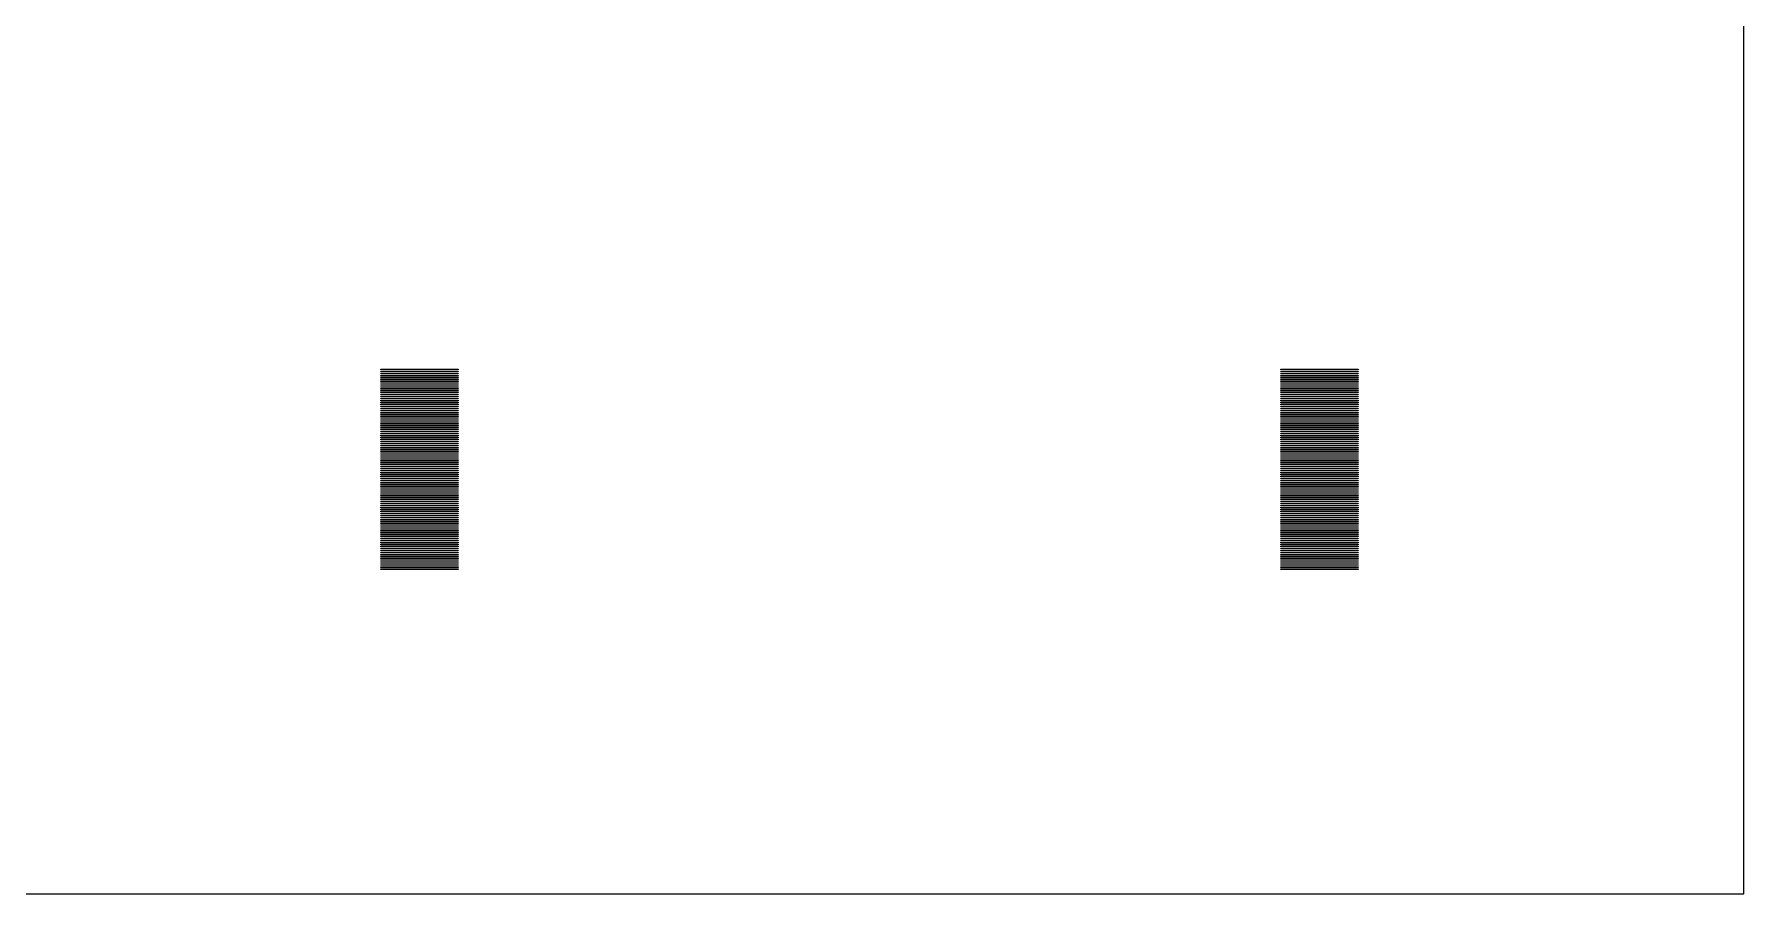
# Model space of a CAD drawing. Extents: x -18 to 85, y -20 to 85.
# Drawn here: x 33.51 to 66.75, y -2.25 to 14.46 of the extents above; entities that cross this region are included whole.
import ezdxf

# ---------------------------------------------------------------- set-up
doc = ezdxf.new("R2010")
doc.units = 0

msp = doc.modelspace()

# ---------------------------------------------------------------- linework, layer by layer
for p, q in [((66.75, -2.25), (66.75, 66.75)), ((40.25, 7.935), (40.25, 7.94499)), ((40.25, 7.94499), (41.75, 7.94499)), ((41.75, 7.935), (40.25, 7.935)), ((40.25, 7.89499), (40.25, 7.905)), ((40.25, 7.905), (41.75, 7.905)), ((41.75, 7.89499), (40.25, 7.89499)), ((40.25, 7.855), (40.25, 7.86499)), ((40.25, 7.86499), (41.75, 7.86499)), ((41.75, 7.855), (40.25, 7.855)), ((40.25, 7.81499), (40.25, 7.825)), ((40.25, 7.825), (41.75, 7.825)), ((41.75, 7.81499), (40.25, 7.81499)), ((40.25, 7.77499), (40.25, 7.78499)), ((40.25, 7.78499), (41.75, 7.78499)), ((41.75, 7.77499), (40.25, 7.77499)), ((40.25, 7.73499), (40.25, 7.745)), ((40.25, 7.745), (41.75, 7.745)), ((41.75, 7.73499), (40.25, 7.73499)), ((40.25, 7.69499), (40.25, 7.70499)), ((40.25, 7.70499), (41.75, 7.70499)), ((41.75, 7.69499), (40.25, 7.69499)), ((40.25, 7.655), (40.25, 7.66499)), ((40.25, 7.66499), (41.75, 7.66499)), ((41.75, 7.655), (40.25, 7.655)), ((41.75, 7.94499), (41.75, 7.935)), ((41.75, 7.905), (41.75, 7.89499)), ((41.75, 7.86499), (41.75, 7.855)), ((41.75, 7.825), (41.75, 7.81499)), ((41.75, 7.78499), (41.75, 7.77499)), ((41.75, 7.745), (41.75, 7.73499)), ((41.75, 7.70499), (41.75, 7.69499)), ((41.75, 7.66499), (41.75, 7.655)), ((57.75, 7.935), (57.75, 7.94499)), ((57.75, 7.94499), (59.25, 7.94499)), ((59.25, 7.935), (57.75, 7.935)), ((57.75, 7.89499), (57.75, 7.905)), ((57.75, 7.905), (59.25, 7.905)), ((59.25, 7.89499), (57.75, 7.89499)), ((57.75, 7.855), (57.75, 7.86499)), ((57.75, 7.86499), (59.25, 7.86499)), ((59.25, 7.855), (57.75, 7.855)), ((57.75, 7.81499), (57.75, 7.825)), ((57.75, 7.825), (59.25, 7.825)), ((59.25, 7.81499), (57.75, 7.81499)), ((57.75, 7.77499), (57.75, 7.78499)), ((57.75, 7.78499), (59.25, 7.78499)), ((59.25, 7.77499), (57.75, 7.77499)), ((57.75, 7.73499), (57.75, 7.745)), ((57.75, 7.745), (59.25, 7.745)), ((59.25, 7.73499), (57.75, 7.73499)), ((57.75, 7.69499), (57.75, 7.70499)), ((57.75, 7.70499), (59.25, 7.70499)), ((59.25, 7.69499), (57.75, 7.69499)), ((57.75, 7.655), (57.75, 7.66499)), ((57.75, 7.66499), (59.25, 7.66499)), ((59.25, 7.655), (57.75, 7.655)), ((59.25, 7.94499), (59.25, 7.935)), ((59.25, 7.905), (59.25, 7.89499)), ((59.25, 7.86499), (59.25, 7.855)), ((59.25, 7.825), (59.25, 7.81499)), ((59.25, 7.78499), (59.25, 7.77499)), ((59.25, 7.745), (59.25, 7.73499)), ((59.25, 7.70499), (59.25, 7.69499)), ((59.25, 7.66499), (59.25, 7.655)), ((40.25, 7.61499), (40.25, 7.625)), ((40.25, 7.625), (41.75, 7.625)), ((41.75, 7.61499), (40.25, 7.61499)), ((40.25, 7.575), (40.25, 7.58499)), ((40.25, 7.58499), (41.75, 7.58499)), ((41.75, 7.575), (40.25, 7.575)), ((40.25, 7.53499), (40.25, 7.545)), ((40.25, 7.545), (41.75, 7.545)), ((41.75, 7.53499), (40.25, 7.53499)), ((40.25, 7.495), (40.25, 7.50499)), ((40.25, 7.50499), (41.75, 7.50499)), ((41.75, 7.495), (40.25, 7.495)), ((40.25, 7.45499), (40.25, 7.465)), ((40.25, 7.465), (41.75, 7.465)), ((41.75, 7.45499), (40.25, 7.45499)), ((40.25, 7.41499), (40.25, 7.42499)), ((40.25, 7.42499), (41.75, 7.42499)), ((41.75, 7.41499), (40.25, 7.41499)), ((40.25, 7.375), (40.25, 7.38499)), ((40.25, 7.38499), (41.75, 7.38499)), ((41.75, 7.375), (40.25, 7.375)), ((40.25, 7.33499), (40.25, 7.34499)), ((40.25, 7.34499), (41.75, 7.34499)), ((41.75, 7.33499), (40.25, 7.33499)), ((41.75, 7.625), (41.75, 7.61499)), ((41.75, 7.58499), (41.75, 7.575)), ((41.75, 7.545), (41.75, 7.53499)), ((41.75, 7.50499), (41.75, 7.495)), ((41.75, 7.465), (41.75, 7.45499)), ((41.75, 7.42499), (41.75, 7.41499)), ((41.75, 7.38499), (41.75, 7.375)), ((41.75, 7.34499), (41.75, 7.33499)), ((57.75, 7.61499), (57.75, 7.625)), ((57.75, 7.625), (59.25, 7.625)), ((59.25, 7.61499), (57.75, 7.61499)), ((57.75, 7.575), (57.75, 7.58499)), ((57.75, 7.58499), (59.25, 7.58499)), ((59.25, 7.575), (57.75, 7.575)), ((57.75, 7.53499), (57.75, 7.545)), ((57.75, 7.545), (59.25, 7.545)), ((59.25, 7.53499), (57.75, 7.53499)), ((57.75, 7.495), (57.75, 7.50499)), ((57.75, 7.50499), (59.25, 7.50499)), ((59.25, 7.495), (57.75, 7.495)), ((57.75, 7.45499), (57.75, 7.465)), ((57.75, 7.465), (59.25, 7.465)), ((59.25, 7.45499), (57.75, 7.45499)), ((57.75, 7.41499), (57.75, 7.42499)), ((57.75, 7.42499), (59.25, 7.42499)), ((59.25, 7.41499), (57.75, 7.41499)), ((57.75, 7.375), (57.75, 7.38499)), ((57.75, 7.38499), (59.25, 7.38499)), ((59.25, 7.375), (57.75, 7.375)), ((57.75, 7.33499), (57.75, 7.34499)), ((57.75, 7.34499), (59.25, 7.34499)), ((59.25, 7.33499), (57.75, 7.33499)), ((59.25, 7.625), (59.25, 7.61499)), ((59.25, 7.58499), (59.25, 7.575)), ((59.25, 7.545), (59.25, 7.53499)), ((59.25, 7.50499), (59.25, 7.495)), ((59.25, 7.465), (59.25, 7.45499)), ((59.25, 7.42499), (59.25, 7.41499)), ((59.25, 7.38499), (59.25, 7.375)), ((59.25, 7.34499), (59.25, 7.33499)), ((40.25, 7.295), (40.25, 7.30499)), ((40.25, 7.30499), (41.75, 7.30499)), ((41.75, 7.295), (40.25, 7.295)), ((40.25, 7.25499), (40.25, 7.265)), ((40.25, 7.265), (41.75, 7.265)), ((41.75, 7.25499), (40.25, 7.25499)), ((40.25, 7.215), (40.25, 7.22499)), ((40.25, 7.22499), (41.75, 7.22499)), ((41.75, 7.215), (40.25, 7.215)), ((40.25, 7.17499), (40.25, 7.185)), ((40.25, 7.185), (41.75, 7.185)), ((41.75, 7.17499), (40.25, 7.17499)), ((40.25, 7.13499), (40.25, 7.14499)), ((40.25, 7.14499), (41.75, 7.14499)), ((41.75, 7.13499), (40.25, 7.13499)), ((40.25, 7.09499), (40.25, 7.105)), ((40.25, 7.105), (41.75, 7.105)), ((41.75, 7.09499), (40.25, 7.09499)), ((40.25, 7.05499), (40.25, 7.06499)), ((40.25, 7.06499), (41.75, 7.06499)), ((41.75, 7.05499), (40.25, 7.05499)), ((40.25, 7.015), (40.25, 7.02499)), ((40.25, 7.02499), (41.75, 7.02499)), ((41.75, 7.015), (40.25, 7.015)), ((40.25, 6.97499), (40.25, 6.98499)), ((40.25, 6.98499), (41.75, 6.98499)), ((41.75, 7.30499), (41.75, 7.295)), ((41.75, 7.265), (41.75, 7.25499)), ((41.75, 7.22499), (41.75, 7.215)), ((41.75, 7.185), (41.75, 7.17499)), ((41.75, 7.14499), (41.75, 7.13499)), ((41.75, 7.105), (41.75, 7.09499)), ((41.75, 7.06499), (41.75, 7.05499)), ((41.75, 7.02499), (41.75, 7.015)), ((41.75, 6.98499), (41.75, 6.97499)), ((57.75, 7.295), (57.75, 7.30499)), ((57.75, 7.30499), (59.25, 7.30499)), ((59.25, 7.295), (57.75, 7.295)), ((57.75, 7.25499), (57.75, 7.265)), ((57.75, 7.265), (59.25, 7.265)), ((59.25, 7.25499), (57.75, 7.25499)), ((57.75, 7.215), (57.75, 7.22499)), ((57.75, 7.22499), (59.25, 7.22499)), ((59.25, 7.215), (57.75, 7.215)), ((57.75, 7.17499), (57.75, 7.185)), ((57.75, 7.185), (59.25, 7.185)), ((59.25, 7.17499), (57.75, 7.17499)), ((57.75, 7.13499), (57.75, 7.14499)), ((57.75, 7.14499), (59.25, 7.14499)), ((59.25, 7.13499), (57.75, 7.13499)), ((57.75, 7.09499), (57.75, 7.105)), ((57.75, 7.105), (59.25, 7.105)), ((59.25, 7.09499), (57.75, 7.09499)), ((57.75, 7.05499), (57.75, 7.06499)), ((57.75, 7.06499), (59.25, 7.06499)), ((59.25, 7.05499), (57.75, 7.05499)), ((57.75, 7.015), (57.75, 7.02499)), ((57.75, 7.02499), (59.25, 7.02499)), ((59.25, 7.015), (57.75, 7.015)), ((57.75, 6.97499), (57.75, 6.98499)), ((57.75, 6.98499), (59.25, 6.98499)), ((59.25, 7.30499), (59.25, 7.295)), ((59.25, 7.265), (59.25, 7.25499)), ((59.25, 7.22499), (59.25, 7.215)), ((59.25, 7.185), (59.25, 7.17499)), ((59.25, 7.14499), (59.25, 7.13499)), ((59.25, 7.105), (59.25, 7.09499)), ((59.25, 7.06499), (59.25, 7.05499)), ((59.25, 7.02499), (59.25, 7.015)), ((59.25, 6.98499), (59.25, 6.97499)), ((41.75, 6.97499), (40.25, 6.97499)), ((40.25, 6.935), (40.25, 6.94499)), ((40.25, 6.94499), (41.75, 6.94499)), ((41.75, 6.935), (40.25, 6.935)), ((40.25, 6.89499), (40.25, 6.905)), ((40.25, 6.905), (41.75, 6.905)), ((41.75, 6.89499), (40.25, 6.89499)), ((40.25, 6.855), (40.25, 6.86499)), ((40.25, 6.86499), (41.75, 6.86499)), ((41.75, 6.855), (40.25, 6.855)), ((40.25, 6.81499), (40.25, 6.825)), ((40.25, 6.825), (41.75, 6.825)), ((41.75, 6.81499), (40.25, 6.81499)), ((40.25, 6.77499), (40.25, 6.78499)), ((40.25, 6.78499), (41.75, 6.78499)), ((41.75, 6.77499), (40.25, 6.77499)), ((40.25, 6.73499), (40.25, 6.745)), ((40.25, 6.745), (41.75, 6.745)), ((41.75, 6.73499), (40.25, 6.73499)), ((40.25, 6.69499), (40.25, 6.70499)), ((40.25, 6.70499), (41.75, 6.70499)), ((41.75, 6.69499), (40.25, 6.69499)), ((40.25, 6.655), (40.25, 6.66499)), ((40.25, 6.66499), (41.75, 6.66499)), ((41.75, 6.655), (40.25, 6.655)), ((41.75, 6.94499), (41.75, 6.935)), ((41.75, 6.905), (41.75, 6.89499)), ((41.75, 6.86499), (41.75, 6.855)), ((41.75, 6.825), (41.75, 6.81499)), ((41.75, 6.78499), (41.75, 6.77499)), ((41.75, 6.745), (41.75, 6.73499)), ((41.75, 6.70499), (41.75, 6.69499)), ((41.75, 6.66499), (41.75, 6.655)), ((59.25, 6.97499), (57.75, 6.97499)), ((57.75, 6.935), (57.75, 6.94499)), ((57.75, 6.94499), (59.25, 6.94499)), ((59.25, 6.935), (57.75, 6.935)), ((57.75, 6.89499), (57.75, 6.905)), ((57.75, 6.905), (59.25, 6.905)), ((59.25, 6.89499), (57.75, 6.89499)), ((57.75, 6.855), (57.75, 6.86499)), ((57.75, 6.86499), (59.25, 6.86499)), ((59.25, 6.855), (57.75, 6.855)), ((57.75, 6.81499), (57.75, 6.825)), ((57.75, 6.825), (59.25, 6.825)), ((59.25, 6.81499), (57.75, 6.81499)), ((57.75, 6.77499), (57.75, 6.78499)), ((57.75, 6.78499), (59.25, 6.78499)), ((59.25, 6.77499), (57.75, 6.77499)), ((57.75, 6.73499), (57.75, 6.745)), ((57.75, 6.745), (59.25, 6.745)), ((59.25, 6.73499), (57.75, 6.73499)), ((57.75, 6.69499), (57.75, 6.70499)), ((57.75, 6.70499), (59.25, 6.70499)), ((59.25, 6.69499), (57.75, 6.69499)), ((57.75, 6.655), (57.75, 6.66499)), ((57.75, 6.66499), (59.25, 6.66499)), ((59.25, 6.655), (57.75, 6.655)), ((59.25, 6.94499), (59.25, 6.935)), ((59.25, 6.905), (59.25, 6.89499)), ((59.25, 6.86499), (59.25, 6.855)), ((59.25, 6.825), (59.25, 6.81499)), ((59.25, 6.78499), (59.25, 6.77499)), ((59.25, 6.745), (59.25, 6.73499)), ((59.25, 6.70499), (59.25, 6.69499)), ((59.25, 6.66499), (59.25, 6.655)), ((40.25, 6.61499), (40.25, 6.625)), ((40.25, 6.625), (41.75, 6.625)), ((41.75, 6.61499), (40.25, 6.61499)), ((40.25, 6.575), (40.25, 6.58499)), ((40.25, 6.58499), (41.75, 6.58499)), ((41.75, 6.575), (40.25, 6.575)), ((40.25, 6.53499), (40.25, 6.545)), ((40.25, 6.545), (41.75, 6.545)), ((41.75, 6.53499), (40.25, 6.53499)), ((40.25, 6.495), (40.25, 6.50499)), ((40.25, 6.50499), (41.75, 6.50499)), ((41.75, 6.495), (40.25, 6.495)), ((40.25, 6.45499), (40.25, 6.465)), ((40.25, 6.465), (41.75, 6.465)), ((41.75, 6.45499), (40.25, 6.45499)), ((40.25, 6.41499), (40.25, 6.42499)), ((40.25, 6.42499), (41.75, 6.42499)), ((41.75, 6.41499), (40.25, 6.41499)), ((40.25, 6.375), (40.25, 6.38499)), ((40.25, 6.38499), (41.75, 6.38499)), ((41.75, 6.375), (40.25, 6.375)), ((40.25, 6.33499), (40.25, 6.34499)), ((40.25, 6.34499), (41.75, 6.34499)), ((41.75, 6.33499), (40.25, 6.33499)), ((41.75, 6.625), (41.75, 6.61499)), ((41.75, 6.58499), (41.75, 6.575)), ((41.75, 6.545), (41.75, 6.53499)), ((41.75, 6.50499), (41.75, 6.495)), ((41.75, 6.465), (41.75, 6.45499)), ((41.75, 6.42499), (41.75, 6.41499)), ((41.75, 6.38499), (41.75, 6.375)), ((41.75, 6.34499), (41.75, 6.33499)), ((57.75, 6.61499), (57.75, 6.625)), ((57.75, 6.625), (59.25, 6.625)), ((59.25, 6.61499), (57.75, 6.61499)), ((57.75, 6.575), (57.75, 6.58499)), ((57.75, 6.58499), (59.25, 6.58499)), ((59.25, 6.575), (57.75, 6.575)), ((57.75, 6.53499), (57.75, 6.545)), ((57.75, 6.545), (59.25, 6.545)), ((59.25, 6.53499), (57.75, 6.53499)), ((57.75, 6.495), (57.75, 6.50499)), ((57.75, 6.50499), (59.25, 6.50499)), ((59.25, 6.495), (57.75, 6.495)), ((57.75, 6.45499), (57.75, 6.465)), ((57.75, 6.465), (59.25, 6.465)), ((59.25, 6.45499), (57.75, 6.45499)), ((57.75, 6.41499), (57.75, 6.42499)), ((57.75, 6.42499), (59.25, 6.42499)), ((59.25, 6.41499), (57.75, 6.41499)), ((57.75, 6.375), (57.75, 6.38499)), ((57.75, 6.38499), (59.25, 6.38499)), ((59.25, 6.375), (57.75, 6.375)), ((57.75, 6.33499), (57.75, 6.34499)), ((57.75, 6.34499), (59.25, 6.34499)), ((59.25, 6.33499), (57.75, 6.33499)), ((59.25, 6.625), (59.25, 6.61499)), ((59.25, 6.58499), (59.25, 6.575)), ((59.25, 6.545), (59.25, 6.53499)), ((59.25, 6.50499), (59.25, 6.495)), ((59.25, 6.465), (59.25, 6.45499)), ((59.25, 6.42499), (59.25, 6.41499)), ((59.25, 6.38499), (59.25, 6.375)), ((59.25, 6.34499), (59.25, 6.33499)), ((40.25, 6.295), (40.25, 6.30499)), ((40.25, 6.30499), (41.75, 6.30499)), ((41.75, 6.295), (40.25, 6.295)), ((40.25, 6.25499), (40.25, 6.265)), ((40.25, 6.265), (41.75, 6.265)), ((41.75, 6.25499), (40.25, 6.25499)), ((40.25, 6.215), (40.25, 6.22499)), ((40.25, 6.22499), (41.75, 6.22499)), ((41.75, 6.215), (40.25, 6.215)), ((40.25, 6.17499), (40.25, 6.185)), ((40.25, 6.185), (41.75, 6.185)), ((41.75, 6.17499), (40.25, 6.17499)), ((40.25, 6.13499), (40.25, 6.14499)), ((40.25, 6.14499), (41.75, 6.14499)), ((41.75, 6.13499), (40.25, 6.13499)), ((40.25, 6.09499), (40.25, 6.105)), ((40.25, 6.105), (41.75, 6.105)), ((41.75, 6.09499), (40.25, 6.09499)), ((40.25, 6.05499), (40.25, 6.06499)), ((40.25, 6.06499), (41.75, 6.06499)), ((41.75, 6.05499), (40.25, 6.05499)), ((40.25, 6.015), (40.25, 6.02499)), ((40.25, 6.02499), (41.75, 6.02499)), ((41.75, 6.015), (40.25, 6.015)), ((40.25, 5.97501), (40.25, 5.985)), ((40.25, 5.985), (41.75, 5.985)), ((41.75, 6.30499), (41.75, 6.295)), ((41.75, 6.265), (41.75, 6.25499)), ((41.75, 6.22499), (41.75, 6.215)), ((41.75, 6.185), (41.75, 6.17499)), ((41.75, 6.14499), (41.75, 6.13499)), ((41.75, 6.105), (41.75, 6.09499)), ((41.75, 6.06499), (41.75, 6.05499)), ((41.75, 6.02499), (41.75, 6.015)), ((41.75, 5.985), (41.75, 5.97501)), ((57.75, 6.295), (57.75, 6.30499)), ((57.75, 6.30499), (59.25, 6.30499)), ((59.25, 6.295), (57.75, 6.295)), ((57.75, 6.25499), (57.75, 6.265)), ((57.75, 6.265), (59.25, 6.265)), ((59.25, 6.25499), (57.75, 6.25499)), ((57.75, 6.215), (57.75, 6.22499)), ((57.75, 6.22499), (59.25, 6.22499)), ((59.25, 6.215), (57.75, 6.215)), ((57.75, 6.17499), (57.75, 6.185)), ((57.75, 6.185), (59.25, 6.185)), ((59.25, 6.17499), (57.75, 6.17499)), ((57.75, 6.13499), (57.75, 6.14499)), ((57.75, 6.14499), (59.25, 6.14499)), ((59.25, 6.13499), (57.75, 6.13499)), ((57.75, 6.09499), (57.75, 6.105)), ((57.75, 6.105), (59.25, 6.105)), ((59.25, 6.09499), (57.75, 6.09499)), ((57.75, 6.05499), (57.75, 6.06499)), ((57.75, 6.06499), (59.25, 6.06499)), ((59.25, 6.05499), (57.75, 6.05499)), ((57.75, 6.015), (57.75, 6.02499)), ((57.75, 6.02499), (59.25, 6.02499)), ((59.25, 6.015), (57.75, 6.015)), ((57.75, 5.97501), (57.75, 5.985)), ((57.75, 5.985), (59.25, 5.985)), ((59.25, 6.30499), (59.25, 6.295)), ((59.25, 6.265), (59.25, 6.25499)), ((59.25, 6.22499), (59.25, 6.215)), ((59.25, 6.185), (59.25, 6.17499)), ((59.25, 6.14499), (59.25, 6.13499)), ((59.25, 6.105), (59.25, 6.09499)), ((59.25, 6.06499), (59.25, 6.05499)), ((59.25, 6.02499), (59.25, 6.015)), ((59.25, 5.985), (59.25, 5.97501)), ((41.75, 5.97501), (40.25, 5.97501)), ((40.25, 5.93501), (40.25, 5.94501)), ((40.25, 5.94501), (41.75, 5.94501)), ((41.75, 5.93501), (40.25, 5.93501)), ((40.25, 5.895), (40.25, 5.90501)), ((40.25, 5.90501), (41.75, 5.90501)), ((41.75, 5.895), (40.25, 5.895)), ((40.25, 5.85501), (40.25, 5.86501)), ((40.25, 5.86501), (41.75, 5.86501)), ((41.75, 5.85501), (40.25, 5.85501)), ((40.25, 5.815), (40.25, 5.82501)), ((40.25, 5.82501), (41.75, 5.82501)), ((41.75, 5.815), (40.25, 5.815)), ((40.25, 5.77501), (40.25, 5.785)), ((40.25, 5.785), (41.75, 5.785)), ((41.75, 5.77501), (40.25, 5.77501)), ((40.25, 5.735), (40.25, 5.74501)), ((40.25, 5.74501), (41.75, 5.74501)), ((41.75, 5.735), (40.25, 5.735)), ((40.25, 5.69501), (40.25, 5.705)), ((40.25, 5.705), (41.75, 5.705)), ((41.75, 5.69501), (40.25, 5.69501)), ((40.25, 5.65501), (40.25, 5.66501)), ((40.25, 5.66501), (41.75, 5.66501)), ((41.75, 5.65501), (40.25, 5.65501)), ((41.75, 5.94501), (41.75, 5.93501)), ((41.75, 5.90501), (41.75, 5.895)), ((41.75, 5.86501), (41.75, 5.85501)), ((41.75, 5.82501), (41.75, 5.815)), ((41.75, 5.785), (41.75, 5.77501)), ((41.75, 5.74501), (41.75, 5.735)), ((41.75, 5.705), (41.75, 5.69501)), ((41.75, 5.66501), (41.75, 5.65501)), ((59.25, 5.97501), (57.75, 5.97501)), ((57.75, 5.93501), (57.75, 5.94501)), ((57.75, 5.94501), (59.25, 5.94501)), ((59.25, 5.93501), (57.75, 5.93501)), ((57.75, 5.895), (57.75, 5.90501)), ((57.75, 5.90501), (59.25, 5.90501)), ((59.25, 5.895), (57.75, 5.895)), ((57.75, 5.85501), (57.75, 5.86501)), ((57.75, 5.86501), (59.25, 5.86501)), ((59.25, 5.85501), (57.75, 5.85501)), ((57.75, 5.815), (57.75, 5.82501)), ((57.75, 5.82501), (59.25, 5.82501)), ((59.25, 5.815), (57.75, 5.815)), ((57.75, 5.77501), (57.75, 5.785)), ((57.75, 5.785), (59.25, 5.785)), ((59.25, 5.77501), (57.75, 5.77501)), ((57.75, 5.735), (57.75, 5.74501)), ((57.75, 5.74501), (59.25, 5.74501)), ((59.25, 5.735), (57.75, 5.735)), ((57.75, 5.69501), (57.75, 5.705)), ((57.75, 5.705), (59.25, 5.705)), ((59.25, 5.69501), (57.75, 5.69501)), ((57.75, 5.65501), (57.75, 5.66501)), ((57.75, 5.66501), (59.25, 5.66501)), ((59.25, 5.65501), (57.75, 5.65501)), ((59.25, 5.94501), (59.25, 5.93501)), ((59.25, 5.90501), (59.25, 5.895)), ((59.25, 5.86501), (59.25, 5.85501)), ((59.25, 5.82501), (59.25, 5.815)), ((59.25, 5.785), (59.25, 5.77501)), ((59.25, 5.74501), (59.25, 5.735)), ((59.25, 5.705), (59.25, 5.69501)), ((59.25, 5.66501), (59.25, 5.65501)), ((40.25, 5.61501), (40.25, 5.625)), ((40.25, 5.625), (41.75, 5.625)), ((41.75, 5.61501), (40.25, 5.61501)), ((40.25, 5.57501), (40.25, 5.58501)), ((40.25, 5.58501), (41.75, 5.58501)), ((41.75, 5.57501), (40.25, 5.57501)), ((40.25, 5.535), (40.25, 5.54501)), ((40.25, 5.54501), (41.75, 5.54501)), ((41.75, 5.535), (40.25, 5.535)), ((40.25, 5.49501), (40.25, 5.505)), ((40.25, 5.505), (41.75, 5.505)), ((41.75, 5.49501), (40.25, 5.49501)), ((40.25, 5.455), (40.25, 5.46501)), ((40.25, 5.46501), (41.75, 5.46501)), ((41.75, 5.455), (40.25, 5.455)), ((40.25, 5.41501), (40.25, 5.425)), ((40.25, 5.425), (41.75, 5.425)), ((41.75, 5.41501), (40.25, 5.41501)), ((40.25, 5.375), (40.25, 5.38501)), ((40.25, 5.38501), (41.75, 5.38501)), ((41.75, 5.375), (40.25, 5.375)), ((40.25, 5.33501), (40.25, 5.345)), ((40.25, 5.345), (41.75, 5.345)), ((41.75, 5.33501), (40.25, 5.33501)), ((41.75, 5.625), (41.75, 5.61501)), ((41.75, 5.58501), (41.75, 5.57501)), ((41.75, 5.54501), (41.75, 5.535)), ((41.75, 5.505), (41.75, 5.49501)), ((41.75, 5.46501), (41.75, 5.455)), ((41.75, 5.425), (41.75, 5.41501)), ((41.75, 5.38501), (41.75, 5.375)), ((41.75, 5.345), (41.75, 5.33501)), ((57.75, 5.61501), (57.75, 5.625)), ((57.75, 5.625), (59.25, 5.625)), ((59.25, 5.61501), (57.75, 5.61501)), ((57.75, 5.57501), (57.75, 5.58501)), ((57.75, 5.58501), (59.25, 5.58501)), ((59.25, 5.57501), (57.75, 5.57501)), ((57.75, 5.535), (57.75, 5.54501)), ((57.75, 5.54501), (59.25, 5.54501)), ((59.25, 5.535), (57.75, 5.535)), ((57.75, 5.49501), (57.75, 5.505)), ((57.75, 5.505), (59.25, 5.505)), ((59.25, 5.49501), (57.75, 5.49501)), ((57.75, 5.455), (57.75, 5.46501)), ((57.75, 5.46501), (59.25, 5.46501)), ((59.25, 5.455), (57.75, 5.455)), ((57.75, 5.41501), (57.75, 5.425)), ((57.75, 5.425), (59.25, 5.425)), ((59.25, 5.41501), (57.75, 5.41501)), ((57.75, 5.375), (57.75, 5.38501)), ((57.75, 5.38501), (59.25, 5.38501)), ((59.25, 5.375), (57.75, 5.375)), ((57.75, 5.33501), (57.75, 5.345)), ((57.75, 5.345), (59.25, 5.345)), ((59.25, 5.33501), (57.75, 5.33501)), ((59.25, 5.625), (59.25, 5.61501)), ((59.25, 5.58501), (59.25, 5.57501)), ((59.25, 5.54501), (59.25, 5.535)), ((59.25, 5.505), (59.25, 5.49501)), ((59.25, 5.46501), (59.25, 5.455)), ((59.25, 5.425), (59.25, 5.41501)), ((59.25, 5.38501), (59.25, 5.375)), ((59.25, 5.345), (59.25, 5.33501)), ((40.25, 5.29501), (40.25, 5.30501)), ((40.25, 5.30501), (41.75, 5.30501)), ((41.75, 5.29501), (40.25, 5.29501)), ((40.25, 5.255), (40.25, 5.26501)), ((40.25, 5.26501), (41.75, 5.26501)), ((41.75, 5.255), (40.25, 5.255)), ((40.25, 5.21501), (40.25, 5.22501)), ((40.25, 5.22501), (41.75, 5.22501)), ((41.75, 5.21501), (40.25, 5.21501)), ((40.25, 5.175), (40.25, 5.18501)), ((40.25, 5.18501), (41.75, 5.18501)), ((41.75, 5.175), (40.25, 5.175)), ((40.25, 5.13501), (40.25, 5.145)), ((40.25, 5.145), (41.75, 5.145)), ((41.75, 5.13501), (40.25, 5.13501)), ((40.25, 5.095), (40.25, 5.10501)), ((40.25, 5.10501), (41.75, 5.10501)), ((41.75, 5.095), (40.25, 5.095)), ((40.25, 5.05501), (40.25, 5.065)), ((40.25, 5.065), (41.75, 5.065)), ((41.75, 5.05501), (40.25, 5.05501)), ((40.25, 5.01501), (40.25, 5.02501)), ((40.25, 5.02501), (41.75, 5.02501)), ((41.75, 5.01501), (40.25, 5.01501)), ((41.75, 5.30501), (41.75, 5.29501)), ((41.75, 5.26501), (41.75, 5.255)), ((41.75, 5.22501), (41.75, 5.21501)), ((41.75, 5.18501), (41.75, 5.175)), ((41.75, 5.145), (41.75, 5.13501)), ((41.75, 5.10501), (41.75, 5.095)), ((41.75, 5.065), (41.75, 5.05501)), ((41.75, 5.02501), (41.75, 5.01501)), ((57.75, 5.29501), (57.75, 5.30501)), ((57.75, 5.30501), (59.25, 5.30501)), ((59.25, 5.29501), (57.75, 5.29501)), ((57.75, 5.255), (57.75, 5.26501)), ((57.75, 5.26501), (59.25, 5.26501)), ((59.25, 5.255), (57.75, 5.255)), ((57.75, 5.21501), (57.75, 5.22501)), ((57.75, 5.22501), (59.25, 5.22501)), ((59.25, 5.21501), (57.75, 5.21501)), ((57.75, 5.175), (57.75, 5.18501)), ((57.75, 5.18501), (59.25, 5.18501)), ((59.25, 5.175), (57.75, 5.175)), ((57.75, 5.13501), (57.75, 5.145)), ((57.75, 5.145), (59.25, 5.145)), ((59.25, 5.13501), (57.75, 5.13501)), ((57.75, 5.095), (57.75, 5.10501)), ((57.75, 5.10501), (59.25, 5.10501)), ((59.25, 5.095), (57.75, 5.095)), ((57.75, 5.05501), (57.75, 5.065)), ((57.75, 5.065), (59.25, 5.065)), ((59.25, 5.05501), (57.75, 5.05501)), ((57.75, 5.01501), (57.75, 5.02501)), ((57.75, 5.02501), (59.25, 5.02501)), ((59.25, 5.01501), (57.75, 5.01501)), ((59.25, 5.30501), (59.25, 5.29501)), ((59.25, 5.26501), (59.25, 5.255)), ((59.25, 5.22501), (59.25, 5.21501)), ((59.25, 5.18501), (59.25, 5.175)), ((59.25, 5.145), (59.25, 5.13501)), ((59.25, 5.10501), (59.25, 5.095)), ((59.25, 5.065), (59.25, 5.05501)), ((59.25, 5.02501), (59.25, 5.01501)), ((40.25, 4.97501), (40.25, 4.985)), ((40.25, 4.985), (41.75, 4.985)), ((41.75, 4.97501), (40.25, 4.97501)), ((40.25, 4.93501), (40.25, 4.94501)), ((40.25, 4.94501), (41.75, 4.94501)), ((41.75, 4.93501), (40.25, 4.93501)), ((40.25, 4.895), (40.25, 4.90501)), ((40.25, 4.90501), (41.75, 4.90501)), ((41.75, 4.895), (40.25, 4.895)), ((40.25, 4.85501), (40.25, 4.86501)), ((40.25, 4.86501), (41.75, 4.86501)), ((41.75, 4.85501), (40.25, 4.85501)), ((40.25, 4.815), (40.25, 4.82501)), ((40.25, 4.82501), (41.75, 4.82501)), ((41.75, 4.815), (40.25, 4.815)), ((40.25, 4.77501), (40.25, 4.785)), ((40.25, 4.785), (41.75, 4.785)), ((41.75, 4.77501), (40.25, 4.77501)), ((40.25, 4.735), (40.25, 4.74501)), ((40.25, 4.74501), (41.75, 4.74501)), ((41.75, 4.735), (40.25, 4.735)), ((40.25, 4.69501), (40.25, 4.705)), ((40.25, 4.705), (41.75, 4.705)), ((41.75, 4.69501), (40.25, 4.69501)), ((40.25, 4.65501), (40.25, 4.66501)), ((40.25, 4.66501), (41.75, 4.66501)), ((41.75, 4.65501), (40.25, 4.65501)), ((41.75, 4.985), (41.75, 4.97501)), ((41.75, 4.94501), (41.75, 4.93501)), ((41.75, 4.90501), (41.75, 4.895)), ((41.75, 4.86501), (41.75, 4.85501)), ((41.75, 4.82501), (41.75, 4.815)), ((41.75, 4.785), (41.75, 4.77501)), ((41.75, 4.74501), (41.75, 4.735)), ((41.75, 4.705), (41.75, 4.69501)), ((41.75, 4.66501), (41.75, 4.65501)), ((57.75, 4.97501), (57.75, 4.985)), ((57.75, 4.985), (59.25, 4.985)), ((59.25, 4.97501), (57.75, 4.97501)), ((57.75, 4.93501), (57.75, 4.94501)), ((57.75, 4.94501), (59.25, 4.94501)), ((59.25, 4.93501), (57.75, 4.93501)), ((57.75, 4.895), (57.75, 4.90501)), ((57.75, 4.90501), (59.25, 4.90501)), ((59.25, 4.895), (57.75, 4.895)), ((57.75, 4.85501), (57.75, 4.86501)), ((57.75, 4.86501), (59.25, 4.86501)), ((59.25, 4.85501), (57.75, 4.85501)), ((57.75, 4.815), (57.75, 4.82501)), ((57.75, 4.82501), (59.25, 4.82501)), ((59.25, 4.815), (57.75, 4.815)), ((57.75, 4.77501), (57.75, 4.785)), ((57.75, 4.785), (59.25, 4.785)), ((59.25, 4.77501), (57.75, 4.77501)), ((57.75, 4.735), (57.75, 4.74501)), ((57.75, 4.74501), (59.25, 4.74501)), ((59.25, 4.735), (57.75, 4.735)), ((57.75, 4.69501), (57.75, 4.705)), ((57.75, 4.705), (59.25, 4.705)), ((59.25, 4.69501), (57.75, 4.69501)), ((57.75, 4.65501), (57.75, 4.66501)), ((57.75, 4.66501), (59.25, 4.66501)), ((59.25, 4.65501), (57.75, 4.65501)), ((59.25, 4.985), (59.25, 4.97501)), ((59.25, 4.94501), (59.25, 4.93501)), ((59.25, 4.90501), (59.25, 4.895)), ((59.25, 4.86501), (59.25, 4.85501)), ((59.25, 4.82501), (59.25, 4.815)), ((59.25, 4.785), (59.25, 4.77501)), ((59.25, 4.74501), (59.25, 4.735)), ((59.25, 4.705), (59.25, 4.69501)), ((59.25, 4.66501), (59.25, 4.65501)), ((40.25, 4.61501), (40.25, 4.625)), ((40.25, 4.625), (41.75, 4.625)), ((41.75, 4.61501), (40.25, 4.61501)), ((40.25, 4.57501), (40.25, 4.58501)), ((40.25, 4.58501), (41.75, 4.58501)), ((41.75, 4.57501), (40.25, 4.57501)), ((40.25, 4.535), (40.25, 4.54501)), ((40.25, 4.54501), (41.75, 4.54501)), ((41.75, 4.535), (40.25, 4.535)), ((40.25, 4.49501), (40.25, 4.505)), ((40.25, 4.505), (41.75, 4.505)), ((41.75, 4.49501), (40.25, 4.49501)), ((40.25, 4.455), (40.25, 4.46501)), ((40.25, 4.46501), (41.75, 4.46501)), ((41.75, 4.455), (40.25, 4.455)), ((40.25, 4.41501), (40.25, 4.425)), ((40.25, 4.425), (41.75, 4.425)), ((41.75, 4.41501), (40.25, 4.41501)), ((40.25, 4.375), (40.25, 4.38501)), ((40.25, 4.38501), (41.75, 4.38501)), ((41.75, 4.375), (40.25, 4.375)), ((40.25, 4.33501), (40.25, 4.345)), ((40.25, 4.345), (41.75, 4.345)), ((41.75, 4.33501), (40.25, 4.33501)), ((41.75, 4.625), (41.75, 4.61501)), ((41.75, 4.58501), (41.75, 4.57501)), ((41.75, 4.54501), (41.75, 4.535)), ((41.75, 4.505), (41.75, 4.49501)), ((41.75, 4.46501), (41.75, 4.455)), ((41.75, 4.425), (41.75, 4.41501)), ((41.75, 4.38501), (41.75, 4.375)), ((41.75, 4.345), (41.75, 4.33501)), ((57.75, 4.61501), (57.75, 4.625)), ((57.75, 4.625), (59.25, 4.625)), ((59.25, 4.61501), (57.75, 4.61501)), ((57.75, 4.57501), (57.75, 4.58501)), ((57.75, 4.58501), (59.25, 4.58501)), ((59.25, 4.57501), (57.75, 4.57501)), ((57.75, 4.535), (57.75, 4.54501)), ((57.75, 4.54501), (59.25, 4.54501)), ((59.25, 4.535), (57.75, 4.535)), ((57.75, 4.49501), (57.75, 4.505)), ((57.75, 4.505), (59.25, 4.505)), ((59.25, 4.49501), (57.75, 4.49501)), ((57.75, 4.455), (57.75, 4.46501)), ((57.75, 4.46501), (59.25, 4.46501)), ((59.25, 4.455), (57.75, 4.455)), ((57.75, 4.41501), (57.75, 4.425)), ((57.75, 4.425), (59.25, 4.425)), ((59.25, 4.41501), (57.75, 4.41501)), ((57.75, 4.375), (57.75, 4.38501)), ((57.75, 4.38501), (59.25, 4.38501)), ((59.25, 4.375), (57.75, 4.375)), ((57.75, 4.33501), (57.75, 4.345)), ((57.75, 4.345), (59.25, 4.345)), ((59.25, 4.33501), (57.75, 4.33501)), ((59.25, 4.625), (59.25, 4.61501)), ((59.25, 4.58501), (59.25, 4.57501)), ((59.25, 4.54501), (59.25, 4.535)), ((59.25, 4.505), (59.25, 4.49501)), ((59.25, 4.46501), (59.25, 4.455)), ((59.25, 4.425), (59.25, 4.41501)), ((59.25, 4.38501), (59.25, 4.375)), ((59.25, 4.345), (59.25, 4.33501)), ((40.25, 4.29501), (40.25, 4.30501)), ((40.25, 4.30501), (41.75, 4.30501)), ((41.75, 4.29501), (40.25, 4.29501)), ((40.25, 4.255), (40.25, 4.26501)), ((40.25, 4.26501), (41.75, 4.26501)), ((41.75, 4.255), (40.25, 4.255)), ((40.25, 4.21501), (40.25, 4.22501)), ((40.25, 4.22501), (41.75, 4.22501)), ((41.75, 4.21501), (40.25, 4.21501)), ((40.25, 4.175), (40.25, 4.18501)), ((40.25, 4.18501), (41.75, 4.18501)), ((41.75, 4.175), (40.25, 4.175)), ((40.25, 4.13501), (40.25, 4.145)), ((40.25, 4.145), (41.75, 4.145)), ((41.75, 4.13501), (40.25, 4.13501)), ((40.25, 4.095), (40.25, 4.10501)), ((40.25, 4.10501), (41.75, 4.10501)), ((41.75, 4.095), (40.25, 4.095)), ((40.25, 4.05501), (40.25, 4.065)), ((40.25, 4.065), (41.75, 4.065)), ((41.75, 4.05501), (40.25, 4.05501)), ((41.75, 4.30501), (41.75, 4.29501)), ((41.75, 4.26501), (41.75, 4.255)), ((41.75, 4.22501), (41.75, 4.21501)), ((41.75, 4.18501), (41.75, 4.175)), ((41.75, 4.145), (41.75, 4.13501)), ((41.75, 4.10501), (41.75, 4.095)), ((41.75, 4.065), (41.75, 4.05501)), ((57.75, 4.29501), (57.75, 4.30501)), ((57.75, 4.30501), (59.25, 4.30501)), ((59.25, 4.29501), (57.75, 4.29501)), ((57.75, 4.255), (57.75, 4.26501)), ((57.75, 4.26501), (59.25, 4.26501)), ((59.25, 4.255), (57.75, 4.255)), ((57.75, 4.21501), (57.75, 4.22501)), ((57.75, 4.22501), (59.25, 4.22501)), ((59.25, 4.21501), (57.75, 4.21501)), ((57.75, 4.175), (57.75, 4.18501)), ((57.75, 4.18501), (59.25, 4.18501)), ((59.25, 4.175), (57.75, 4.175)), ((57.75, 4.13501), (57.75, 4.145)), ((57.75, 4.145), (59.25, 4.145)), ((59.25, 4.13501), (57.75, 4.13501)), ((57.75, 4.095), (57.75, 4.10501)), ((57.75, 4.10501), (59.25, 4.10501)), ((59.25, 4.095), (57.75, 4.095)), ((57.75, 4.05501), (57.75, 4.065)), ((57.75, 4.065), (59.25, 4.065)), ((59.25, 4.05501), (57.75, 4.05501)), ((59.25, 4.30501), (59.25, 4.29501)), ((59.25, 4.26501), (59.25, 4.255)), ((59.25, 4.22501), (59.25, 4.21501)), ((59.25, 4.18501), (59.25, 4.175)), ((59.25, 4.145), (59.25, 4.13501)), ((59.25, 4.10501), (59.25, 4.095)), ((59.25, 4.065), (59.25, 4.05501)), ((-2.25, -2.25), (66.75, -2.25))]:
    msp.add_line(p, q)

doc.saveas('drawing.dxf')
